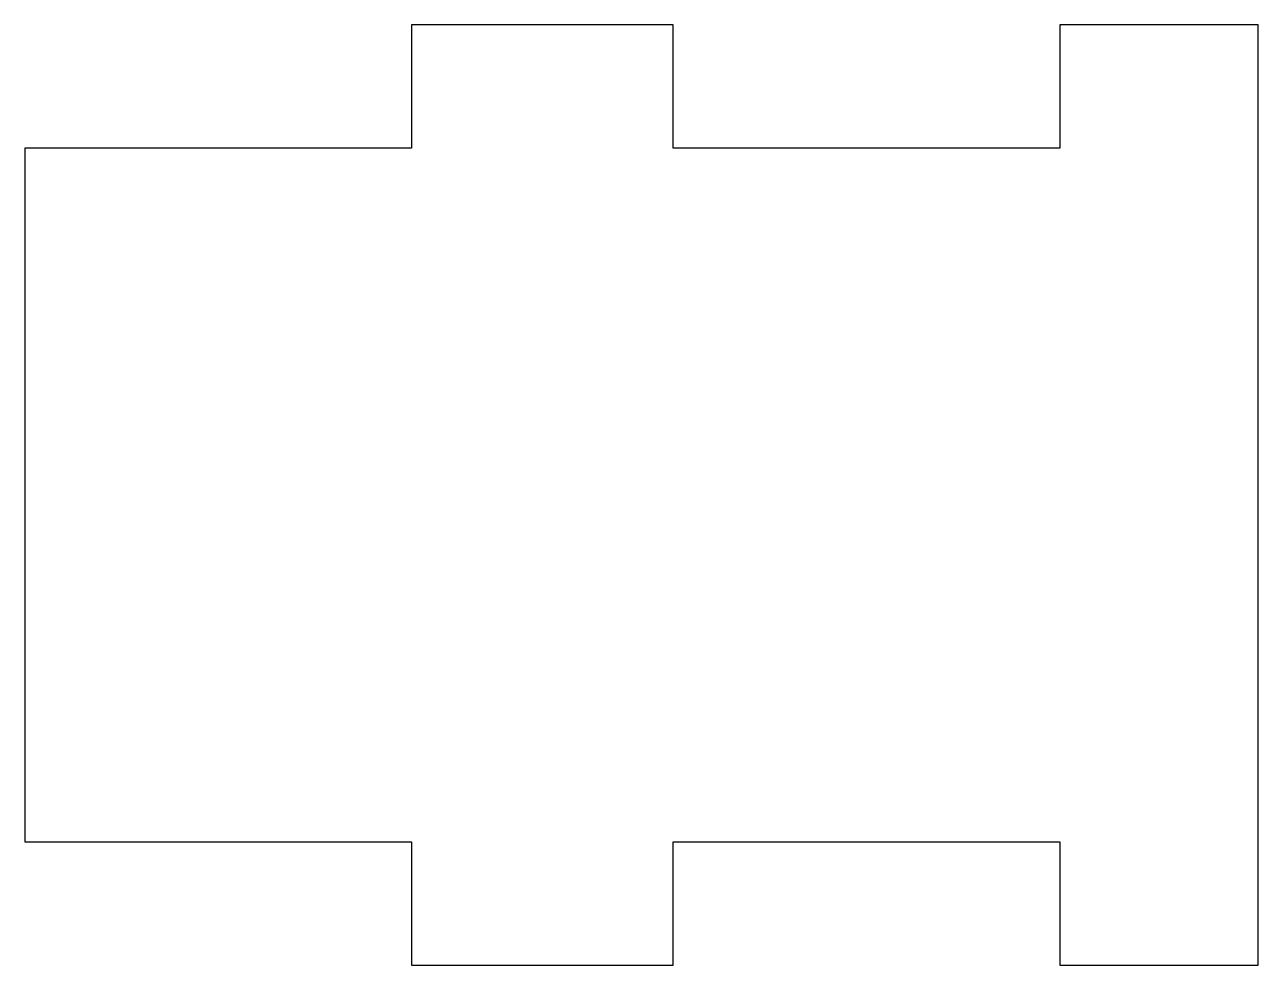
# Model space of a CAD drawing. Header units: millimetres. Extents: x 78.2 to 101.8, y -4.4 to 13.6.
import ezdxf

# ---------------------------------------------------------------- set-up
doc = ezdxf.new("R2010")
doc.units = ezdxf.units.MM

msp = doc.modelspace()

# ---------------------------------------------------------------- linework, layer by layer
msp.add_lwpolyline([(101.794, 13.612), (98, 13.612), (98, 11.25), (90.605, 11.25), (90.605, 13.612), (85.605, 13.612), (85.605, 11.25), (78.21, 11.25), (78.21, -2), (85.605, -2), (85.605, -4.362), (90.605, -4.362), (90.605, -2), (98, -2), (98, -4.362), (101.794, -4.362)], close=True)

doc.saveas('drawing.dxf')
